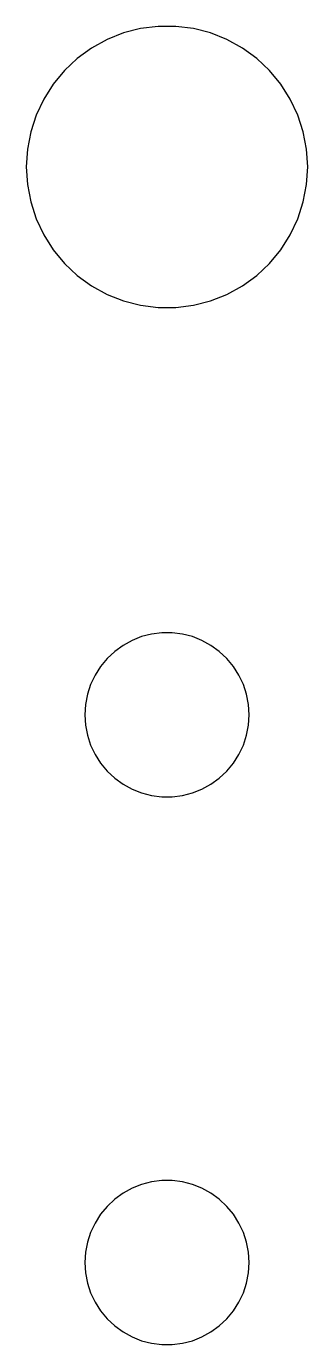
# Model space of a CAD drawing. Header units: metres. Extents: x -2.6 to 2.6, y -1.5 to 22.6.
import ezdxf

# ---------------------------------------------------------------- set-up
doc = ezdxf.new("R2010")
doc.units = ezdxf.units.M

msp = doc.modelspace()

# ---------------------------------------------------------------- linework, layer by layer
for p, q in [((-0.794, 22.445), (-1.095, 22.326)), ((-0.482, 22.525), (-0.794, 22.445)), ((-0.161, 22.566), (-0.482, 22.525)), ((0.161, 22.566), (-0.161, 22.566)), ((0.482, 22.525), (0.161, 22.566)), ((0.794, 22.445), (0.482, 22.525)), ((1.095, 22.326), (0.794, 22.445)), ((-1.377, 22.17), (-1.639, 21.981)), ((-1.095, 22.326), (-1.377, 22.17)), ((1.377, 22.17), (1.095, 22.326)), ((1.639, 21.981), (1.377, 22.17)), ((-1.639, 21.981), (-1.874, 21.76)), ((1.874, 21.76), (1.639, 21.981)), ((-1.874, 21.76), (-2.08, 21.511)), ((2.08, 21.511), (1.874, 21.76)), ((-2.08, 21.511), (-2.253, 21.238)), ((2.253, 21.238), (2.08, 21.511)), ((-2.253, 21.238), (-2.39, 20.946)), ((2.39, 20.946), (2.253, 21.238)), ((-2.39, 20.946), (-2.49, 20.639)), ((2.49, 20.639), (2.39, 20.946)), ((-2.49, 20.639), (-2.55, 20.322)), ((2.55, 20.322), (2.49, 20.639)), ((-2.55, 20.322), (-2.571, 20)), ((2.571, 20), (2.55, 20.322)), ((-2.571, 20), (-2.55, 19.678)), ((2.55, 19.678), (2.571, 20)), ((-2.55, 19.678), (-2.49, 19.361)), ((2.49, 19.361), (2.55, 19.678)), ((-2.49, 19.361), (-2.39, 19.054)), ((2.39, 19.054), (2.49, 19.361)), ((-2.39, 19.054), (-2.253, 18.762)), ((2.253, 18.762), (2.39, 19.054)), ((-2.253, 18.762), (-2.08, 18.489)), ((2.08, 18.489), (2.253, 18.762)), ((-2.08, 18.489), (-1.874, 18.24)), ((1.874, 18.24), (2.08, 18.489)), ((-1.874, 18.24), (-1.639, 18.019)), ((1.639, 18.019), (1.874, 18.24)), ((-1.639, 18.019), (-1.377, 17.83)), ((-1.377, 17.83), (-1.095, 17.674)), ((1.095, 17.674), (1.377, 17.83)), ((1.377, 17.83), (1.639, 18.019)), ((-1.095, 17.674), (-0.794, 17.555)), ((0.794, 17.555), (1.095, 17.674)), ((-0.794, 17.555), (-0.482, 17.475)), ((-0.482, 17.475), (-0.161, 17.434)), ((-0.161, 17.434), (0.161, 17.434)), ((0.161, 17.434), (0.482, 17.475)), ((0.482, 17.475), (0.794, 17.555)), ((-0.639, 11.357), (-0.804, 11.267)), ((-0.464, 11.427), (-0.639, 11.357)), ((-0.281, 11.473), (-0.464, 11.427)), ((-0.094, 11.497), (-0.281, 11.473)), ((0.094, 11.497), (-0.094, 11.497)), ((0.281, 11.473), (0.094, 11.497)), ((0.464, 11.427), (0.281, 11.473)), ((0.639, 11.357), (0.464, 11.427)), ((0.804, 11.267), (0.639, 11.357)), ((-0.956, 11.156), (-1.093, 11.027)), ((-0.804, 11.267), (-0.956, 11.156)), ((0.956, 11.156), (0.804, 11.267)), ((1.093, 11.027), (0.956, 11.156)), ((-1.214, 10.882), (-1.314, 10.723)), ((-1.093, 11.027), (-1.214, 10.882)), ((1.214, 10.882), (1.093, 11.027)), ((1.314, 10.723), (1.214, 10.882)), ((-1.314, 10.723), (-1.395, 10.552)), ((1.395, 10.552), (1.314, 10.723)), ((-1.453, 10.373), (-1.488, 10.188)), ((-1.395, 10.552), (-1.453, 10.373)), ((1.453, 10.373), (1.395, 10.552)), ((1.488, 10.188), (1.453, 10.373)), ((-1.488, 10.188), (-1.5, 10)), ((1.5, 10), (1.488, 10.188)), ((-1.5, 10), (-1.488, 9.812)), ((1.488, 9.812), (1.5, 10)), ((-1.488, 9.812), (-1.453, 9.627)), ((-1.453, 9.627), (-1.395, 9.448)), ((1.395, 9.448), (1.453, 9.627)), ((1.453, 9.627), (1.488, 9.812)), ((-1.395, 9.448), (-1.314, 9.277)), ((1.314, 9.277), (1.395, 9.448)), ((-1.314, 9.277), (-1.214, 9.118)), ((1.214, 9.118), (1.314, 9.277)), ((-1.214, 9.118), (-1.093, 8.973)), ((-1.093, 8.973), (-0.956, 8.844)), ((0.956, 8.844), (1.093, 8.973)), ((1.093, 8.973), (1.214, 9.118)), ((-0.956, 8.844), (-0.804, 8.734)), ((-0.804, 8.734), (-0.639, 8.643)), ((0.639, 8.643), (0.804, 8.734)), ((0.804, 8.734), (0.956, 8.844)), ((-0.639, 8.643), (-0.464, 8.573)), ((-0.464, 8.573), (-0.281, 8.527)), ((-0.281, 8.527), (-0.094, 8.503)), ((-0.094, 8.503), (0.094, 8.503)), ((0.094, 8.503), (0.281, 8.527)), ((0.281, 8.527), (0.464, 8.573)), ((0.464, 8.573), (0.639, 8.643)), ((-0.281, 1.473), (-0.464, 1.427)), ((-0.094, 1.497), (-0.281, 1.473)), ((0.094, 1.497), (-0.094, 1.497)), ((0.281, 1.473), (0.094, 1.497)), ((0.464, 1.427), (0.281, 1.473)), ((-0.804, 1.266), (-0.956, 1.156)), ((-0.639, 1.357), (-0.804, 1.266)), ((-0.464, 1.427), (-0.639, 1.357)), ((0.639, 1.357), (0.464, 1.427)), ((0.804, 1.266), (0.639, 1.357)), ((0.956, 1.156), (0.804, 1.266)), ((-1.093, 1.027), (-1.214, 0.882)), ((-0.956, 1.156), (-1.093, 1.027)), ((1.093, 1.027), (0.956, 1.156)), ((1.214, 0.882), (1.093, 1.027)), ((-1.314, 0.723), (-1.395, 0.552)), ((-1.214, 0.882), (-1.314, 0.723)), ((1.314, 0.723), (1.214, 0.882)), ((1.395, 0.552), (1.314, 0.723)), ((-1.395, 0.552), (-1.453, 0.373)), ((1.453, 0.373), (1.395, 0.552)), ((-1.453, 0.373), (-1.488, 0.188)), ((1.488, 0.188), (1.453, 0.373)), ((-1.488, 0.188), (-1.5, 0)), ((-1.5, 0), (-1.488, -0.188)), ((1.5, 0), (1.488, 0.188)), ((1.488, -0.188), (1.5, 0)), ((-1.488, -0.188), (-1.453, -0.373)), ((1.453, -0.373), (1.488, -0.188)), ((-1.453, -0.373), (-1.395, -0.552)), ((1.395, -0.552), (1.453, -0.373)), ((-1.395, -0.552), (-1.314, -0.723)), ((1.314, -0.723), (1.395, -0.552)), ((-1.314, -0.723), (-1.214, -0.882)), ((-1.214, -0.882), (-1.093, -1.027)), ((1.093, -1.027), (1.214, -0.882)), ((1.214, -0.882), (1.314, -0.723)), ((-1.093, -1.027), (-0.956, -1.156)), ((-0.956, -1.156), (-0.804, -1.266)), ((0.804, -1.266), (0.956, -1.156)), ((0.956, -1.156), (1.093, -1.027)), ((-0.804, -1.266), (-0.639, -1.357)), ((-0.639, -1.357), (-0.464, -1.427)), ((-0.464, -1.427), (-0.281, -1.473)), ((0.281, -1.473), (0.464, -1.427)), ((0.464, -1.427), (0.639, -1.357)), ((0.639, -1.357), (0.804, -1.266)), ((-0.281, -1.473), (-0.094, -1.497)), ((-0.094, -1.497), (0.094, -1.497)), ((0.094, -1.497), (0.281, -1.473))]:
    msp.add_line(p, q)

doc.saveas('drawing.dxf')
